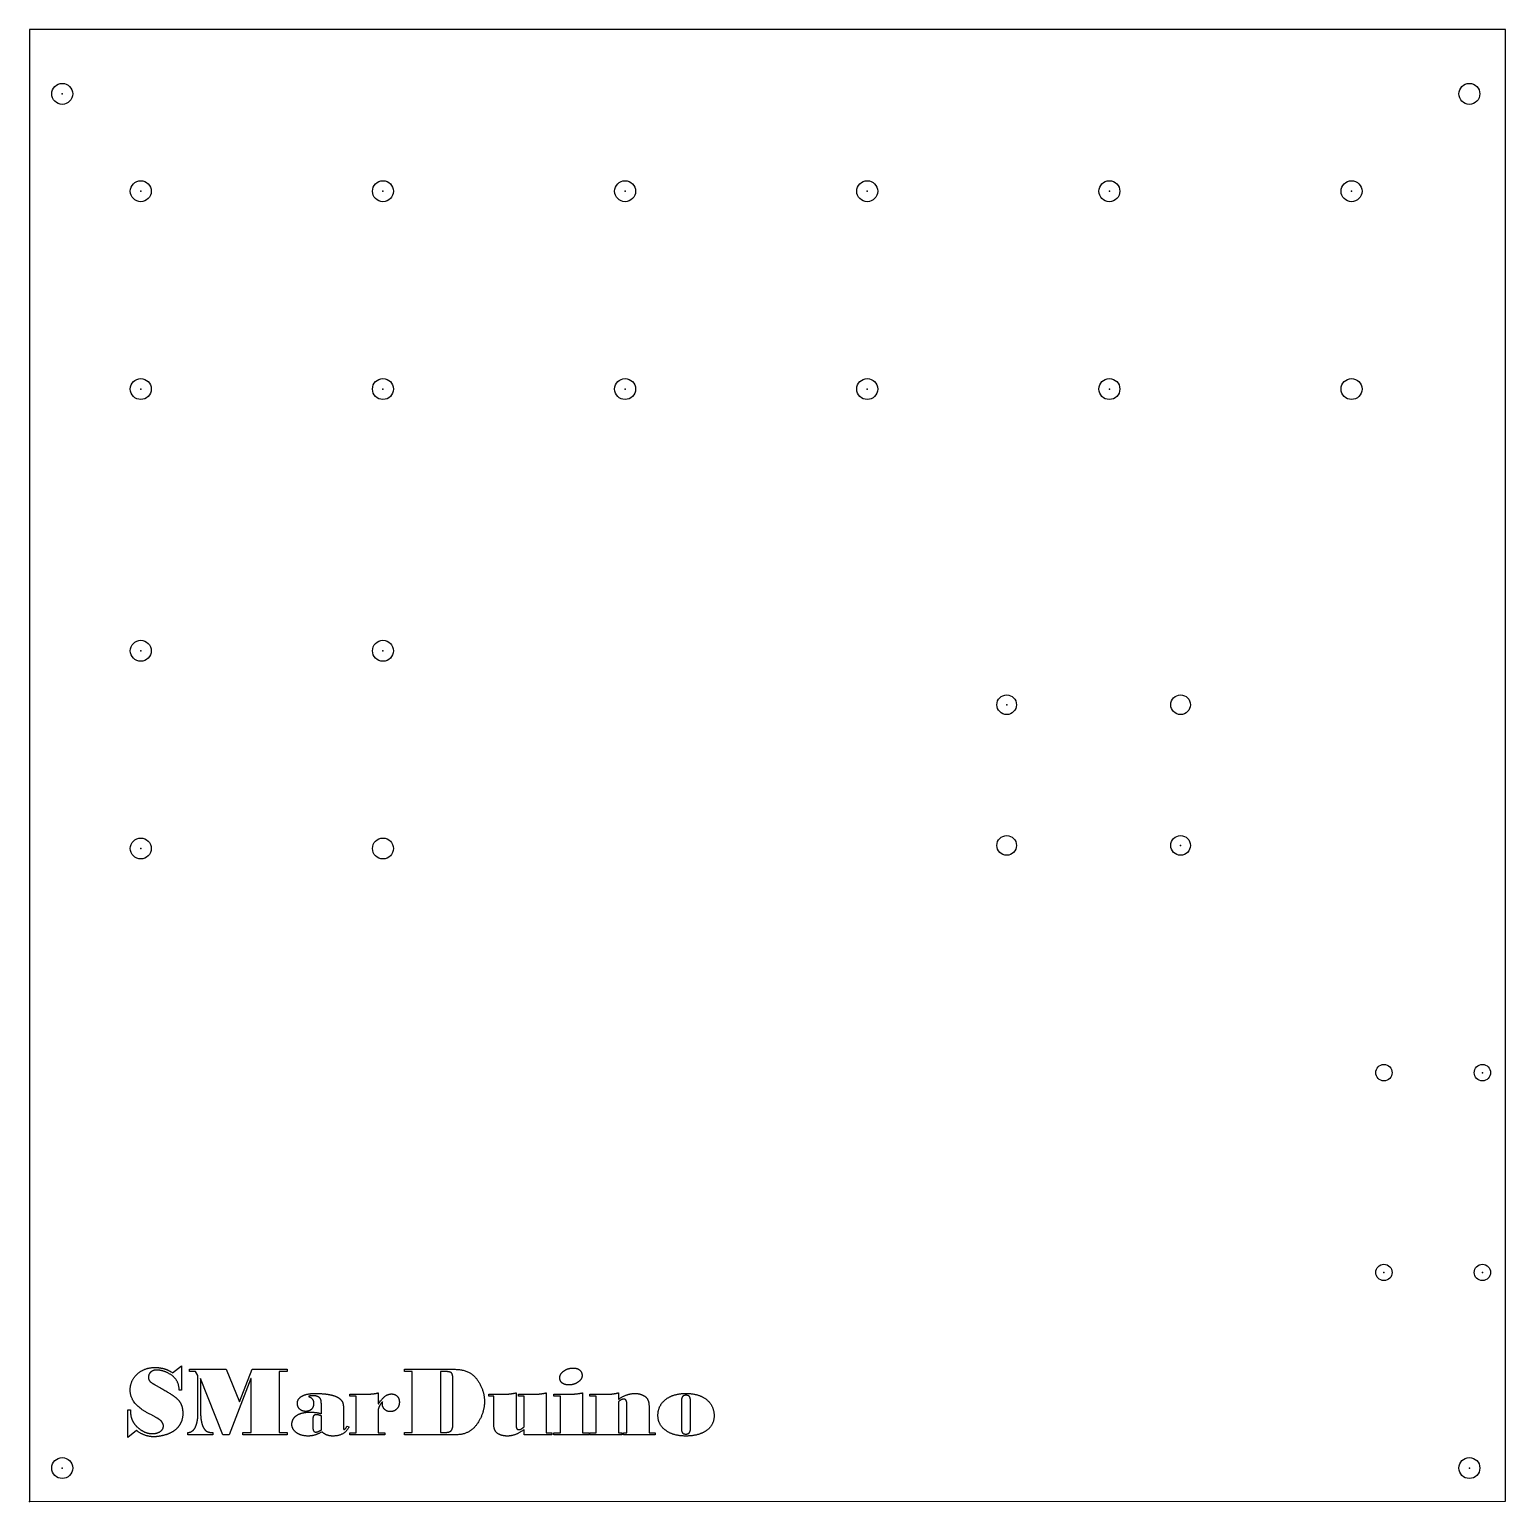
# Model space of a CAD drawing. Header units: millimetres. Extents: x 0 to 226, y 0 to 225.
import ezdxf

# ---------------------------------------------------------------- set-up
doc = ezdxf.new("R2010")
doc.units = ezdxf.units.MM
doc.header["$MEASUREMENT"] = 0
for name, color, linetype in [('plateau v8_plateau_pick_and_place (1)', 7, 'Continuous'), ('plateau v8_Sketch10', 7, 'Continuous'), ('plateau v8_Sketch11', 7, 'Continuous'), ('plateau v8_Sketch12', 7, 'Continuous'), ('plateau v8_Sketch13', 7, 'Continuous'), ('plateau v8_Sketch14', 7, 'Continuous'), ('plateau v8_Sketch15', 7, 'Continuous'), ('plateau v8_Sketch16', 7, 'Continuous'), ('plateau v8_Sketch17', 7, 'Continuous'), ('plateau v8_Sketch18', 7, 'Continuous'), ('plateau v8_Sketch19', 7, 'Continuous'), ('plateau v8_Sketch2', 7, 'Continuous'), ('plateau v8_Sketch20', 7, 'Continuous'), ('plateau v8_Sketch21', 7, 'Continuous'), ('plateau v8_Sketch22', 7, 'Continuous'), ('plateau v8_Sketch24', 7, 'Continuous'), ('plateau v8_Sketch25', 7, 'Continuous'), ('plateau v8_Sketch26', 7, 'Continuous'), ('plateau v8_Sketch27', 7, 'Continuous'), ('plateau v8_Sketch28', 7, 'Continuous'), ('plateau v8_Sketch29', 7, 'Continuous'), ('plateau v8_Sketch3', 7, 'Continuous'), ('plateau v8_Sketch30', 7, 'Continuous'), ('plateau v8_Sketch31', 7, 'Continuous'), ('plateau v8_Sketch32', 7, 'Continuous'), ('plateau v8_Sketch33', 7, 'Continuous'), ('plateau v8_Sketch34', 7, 'Continuous'), ('plateau v8_Sketch35', 7, 'Continuous'), ('plateau v8_Sketch36', 7, 'Continuous'), ('plateau v8_Sketch37', 7, 'Continuous'), ('plateau v8_Sketch38', 7, 'Continuous'), ('plateau v8_Sketch39', 7, 'Continuous'), ('plateau v8_Sketch4', 7, 'Continuous'), ('plateau v8_Sketch40', 7, 'Continuous'), ('plateau v8_Sketch41', 7, 'Continuous'), ('plateau v8_Sketch42', 7, 'Continuous'), ('plateau v8_Sketch43', 7, 'Continuous'), ('plateau v8_Sketch44', 7, 'Continuous'), ('plateau v8_Sketch45', 7, 'Continuous'), ('plateau v8_Sketch46', 7, 'Continuous'), ('plateau v8_Sketch47', 7, 'Continuous'), ('plateau v8_Sketch48', 7, 'Continuous'), ('plateau v8_Sketch49', 7, 'Continuous'), ('plateau v8_Sketch5', 7, 'Continuous'), ('plateau v8_Sketch50', 7, 'Continuous'), ('plateau v8_Sketch51', 7, 'Continuous'), ('plateau v8_Sketch6', 7, 'Continuous'), ('plateau v8_Sketch7', 7, 'Continuous'), ('plateau v8_Sketch8', 7, 'Continuous'), ('plateau v8_Sketch9', 7, 'Continuous')]:
    doc.layers.add(name, color=color, linetype=linetype)

msp = doc.modelspace()

# ---------------------------------------------------------------- linework, layer by layer
at = {"layer": 'plateau v8_plateau_pick_and_place (1)'}
for p, q in [((0, 224.94), (0, 0)), ((225.52, 224.94), (0, 224.94)), ((225.52, 0.07), (225.52, 224.94)), ((0, 0), (225.52, 0.07))]:
    msp.add_line(p, q, dxfattribs=at)
msp.add_circle((220, 5.11), 1.6, dxfattribs=at)
at = {"layer": 'plateau v8_Sketch10'}
msp.add_point((0, 0), dxfattribs=at)
at = {"layer": 'plateau v8_Sketch11'}
msp.add_point((0, 0), dxfattribs=at)
at = {"layer": 'plateau v8_Sketch12'}
msp.add_circle((149.31, 100.26), 1.5, dxfattribs=at)
for p in [(149.31, 121.76), (175.87, 100.26), (0, 0)]:
    msp.add_point(p, dxfattribs=at)
at = {"layer": 'plateau v8_Sketch13'}
msp.add_circle((5, 5.11), 1.6, dxfattribs=at)
for p in [(220, 5.11), (0, 0)]:
    msp.add_point(p, dxfattribs=at)
at = {"layer": 'plateau v8_Sketch14'}
for p in [(5, 5.11), (0, 0)]:
    msp.add_point(p, dxfattribs=at)
at = {"layer": 'plateau v8_Sketch15'}
msp.add_circle((5, 215.11), 1.6, dxfattribs=at)
for p in [(5, 5.11), (0, 0)]:
    msp.add_point(p, dxfattribs=at)
at = {"layer": 'plateau v8_Sketch16'}
msp.add_circle((220, 215.11), 1.6, dxfattribs=at)
for p in [(5, 215.11), (220, 5.11), (0, 0)]:
    msp.add_point(p, dxfattribs=at)
at = {"layer": 'plateau v8_Sketch17'}
msp.add_line((0, 224.94), (0, 0), dxfattribs=at)
for centre in [(17, 200.23), (17, 170)]:
    msp.add_circle(centre, 1.6, dxfattribs=at)
msp.add_point((0, 0), dxfattribs=at)
at = {"layer": 'plateau v8_Sketch18'}
msp.add_point((0, 0), dxfattribs=at)
at = {"layer": 'plateau v8_Sketch19'}
msp.add_point((0, 0), dxfattribs=at)
at = {"layer": 'plateau v8_Sketch2'}
msp.add_point((0, 0), dxfattribs=at)
at = {"layer": 'plateau v8_Sketch20'}
msp.add_point((0, 0), dxfattribs=at)
at = {"layer": 'plateau v8_Sketch21'}
msp.add_point((0, 0), dxfattribs=at)
at = {"layer": 'plateau v8_Sketch22'}
msp.add_point((0, 0), dxfattribs=at)
at = {"layer": 'plateau v8_Sketch24'}
msp.add_circle((222, 35), 1.25, dxfattribs=at)
msp.add_point((0, 0), dxfattribs=at)
at = {"layer": 'plateau v8_Sketch25'}
msp.add_circle((222, 65.53), 1.25, dxfattribs=at)
for p in [(222, 35), (0, 0)]:
    msp.add_point(p, dxfattribs=at)
at = {"layer": 'plateau v8_Sketch26'}
msp.add_circle((206.94, 35), 1.25, dxfattribs=at)
for p in [(222, 35), (0, 0)]:
    msp.add_point(p, dxfattribs=at)
at = {"layer": 'plateau v8_Sketch27'}
for p in [(206.94, 35), (0, 0)]:
    msp.add_point(p, dxfattribs=at)
at = {"layer": 'plateau v8_Sketch28'}
msp.add_circle((206.94, 65.53), 1.25, dxfattribs=at)
for p in [(222, 65.53), (206.94, 35), (0, 0)]:
    msp.add_point(p, dxfattribs=at)
at = {"layer": 'plateau v8_Sketch29'}
msp.add_circle((54, 200.23), 1.6, dxfattribs=at)
for p in [(17, 200.23), (0, 0)]:
    msp.add_point(p, dxfattribs=at)
at = {"layer": 'plateau v8_Sketch3'}
msp.add_point((0, 0), dxfattribs=at)
at = {"layer": 'plateau v8_Sketch30'}
msp.add_circle((54, 170), 1.6, dxfattribs=at)
for p in [(54, 200.23), (17, 170), (0, 0)]:
    msp.add_point(p, dxfattribs=at)
at = {"layer": 'plateau v8_Sketch31'}
msp.add_circle((91, 200.23), 1.6, dxfattribs=at)
for p in [(54, 200.23), (0, 0)]:
    msp.add_point(p, dxfattribs=at)
at = {"layer": 'plateau v8_Sketch32'}
msp.add_circle((91, 170), 1.6, dxfattribs=at)
for p in [(91, 200.23), (54, 170), (0, 0)]:
    msp.add_point(p, dxfattribs=at)
at = {"layer": 'plateau v8_Sketch33'}
msp.add_circle((128, 200.23), 1.6, dxfattribs=at)
for p in [(91, 200.23), (0, 0)]:
    msp.add_point(p, dxfattribs=at)
at = {"layer": 'plateau v8_Sketch34'}
msp.add_circle((128, 170), 1.6, dxfattribs=at)
for p in [(128, 200.23), (91, 170), (0, 0)]:
    msp.add_point(p, dxfattribs=at)
at = {"layer": 'plateau v8_Sketch35'}
msp.add_circle((165, 200.23), 1.6, dxfattribs=at)
for p in [(128, 200.23), (0, 0)]:
    msp.add_point(p, dxfattribs=at)
at = {"layer": 'plateau v8_Sketch36'}
msp.add_circle((165, 170), 1.6, dxfattribs=at)
for p in [(165, 200.23), (128, 170), (0, 0)]:
    msp.add_point(p, dxfattribs=at)
at = {"layer": 'plateau v8_Sketch37'}
msp.add_circle((202, 200.23), 1.6, dxfattribs=at)
for p in [(165, 200.23), (0, 0)]:
    msp.add_point(p, dxfattribs=at)
at = {"layer": 'plateau v8_Sketch38'}
msp.add_circle((202, 170), 1.6, dxfattribs=at)
for p in [(202, 200.23), (165, 170), (0, 0)]:
    msp.add_point(p, dxfattribs=at)
at = {"layer": 'plateau v8_Sketch39'}
msp.add_point((0, 0), dxfattribs=at)
at = {"layer": 'plateau v8_Sketch4'}
msp.add_point((0, 0), dxfattribs=at)
at = {"layer": 'plateau v8_Sketch40'}
for p, q in [((21.86, 19.67), (23.24, 20.71)), ((23.24, 20.71), (23.24, 17.01)), ((24.42, 20.2), (30.07, 20.2)), ((24.42, 19.85), (24.42, 20.2)), ((25.37, 19.85), (24.42, 19.85)), ((25.72, 19.25), (25.37, 19.85)), ((25.72, 13.24), (25.72, 19.25)), ((29.54, 10.2), (26.14, 18.77)), ((26.14, 18.77), (26.14, 13.47)), ((30.07, 20.2), (32.1, 15.23)), ((33.82, 18.78), (30.51, 10.2)), ((32.1, 15.23), (34.03, 20.2)), ((33.85, 18.78), (33.82, 18.78)), ((33.85, 10.55), (33.85, 18.78)), ((34.03, 20.2), (39.35, 20.2)), ((39.35, 19.85), (38.14, 19.85)), ((38.14, 19.85), (38.14, 10.55)), ((39.35, 20.2), (39.35, 19.85)), ((57.31, 19.85), (57.31, 20.2)), ((57.31, 20.2), (64.88, 20.2)), ((58.46, 19.85), (57.31, 19.85)), ((58.46, 10.55), (58.46, 19.85)), ((63.58, 19.85), (62.82, 19.85)), ((62.82, 19.85), (62.82, 10.55)), ((64.7, 11.97), (64.7, 18.43)), ((23.24, 17.01), (22.87, 17.01)), ((48.95, 16.4), (51.44, 16.4)), ((48.95, 16.1), (48.95, 16.4)), ((49.9, 16.1), (48.95, 16.1)), ((49.9, 10.51), (49.9, 16.1)), ((53.29, 16.6), (53.29, 14.91)), ((70.16, 16.4), (72.66, 16.4)), ((70.16, 16.1), (70.16, 16.4)), ((70.95, 16.1), (70.16, 16.1)), ((70.95, 11.73), (70.95, 16.1)), ((74.35, 16.6), (74.35, 11.83)), ((74.7, 16.4), (77.29, 16.4)), ((74.7, 16.1), (74.7, 16.4)), ((75.56, 16.1), (74.7, 16.1)), ((75.56, 11.41), (75.56, 16.1)), ((78.96, 16.6), (78.96, 10.51)), ((80.1, 16.1), (80.1, 16.4)), ((80.1, 16.4), (82.62, 16.4)), ((81.12, 16.1), (80.1, 16.1)), ((81.12, 10.51), (81.12, 16.1)), ((84.5, 16.6), (84.5, 10.51)), ((85.63, 16.4), (88.47, 16.4)), ((85.63, 16.1), (85.63, 16.4)), ((86.58, 16.1), (85.63, 16.1)), ((86.58, 10.51), (86.58, 16.1)), ((89.97, 16.6), (89.97, 15.59)), ((15.03, 9.79), (15.03, 14)), ((15.03, 14), (15.41, 14)), ((15.41, 14), (15.41, 13.96)), ((44.59, 13.41), (44.59, 14.89)), ((47.97, 14.2), (47.97, 11.39)), ((53.29, 14.91), (53.32, 14.91)), ((53.29, 14.08), (53.29, 10.51)), ((53.96, 15.2), (53.93, 15.23)), ((89.97, 15.23), (89.97, 10.51)), ((91.27, 10.51), (91.27, 14.88)), ((94.66, 14.53), (94.66, 10.51)), ((99.6, 15.23), (99.6, 11.25)), ((101, 11.25), (101, 15.29)), ((43.3, 12.62), (43.3, 11.24)), ((44.59, 10.93), (44.59, 13.07)), ((48.54, 11.53), (48.81, 11.39)), ((16.37, 10.84), (15.03, 9.79)), ((24.18, 10.2), (24.18, 10.55)), ((28.02, 10.2), (24.18, 10.2)), ((27.85, 10.55), (28.02, 10.55)), ((28.02, 10.55), (28.02, 10.2)), ((30.51, 10.2), (29.54, 10.2)), ((32.6, 10.55), (33.85, 10.55)), ((32.6, 10.2), (32.6, 10.55)), ((39.35, 10.2), (32.6, 10.2)), ((38.14, 10.55), (39.35, 10.55)), ((39.35, 10.55), (39.35, 10.2)), ((48.95, 10.2), (48.95, 10.51)), ((48.95, 10.51), (49.9, 10.51)), ((54.28, 10.2), (48.95, 10.2)), ((53.29, 10.51), (54.28, 10.51)), ((54.28, 10.51), (54.28, 10.2)), ((57.31, 10.2), (57.31, 10.55)), ((57.31, 10.55), (58.46, 10.55)), ((65.21, 10.2), (57.31, 10.2)), ((62.82, 10.55), (63.43, 10.55)), ((75.56, 10.2), (75.56, 10.99)), ((79.8, 10.2), (75.56, 10.2)), ((78.96, 10.51), (79.8, 10.51)), ((79.8, 10.51), (79.8, 10.2)), ((80.1, 10.2), (80.1, 10.51)), ((80.1, 10.51), (81.12, 10.51)), ((85.5, 10.2), (80.1, 10.2)), ((84.5, 10.51), (85.5, 10.51)), ((85.5, 10.51), (85.5, 10.2)), ((85.63, 10.2), (85.63, 10.51)), ((85.63, 10.51), (86.58, 10.51)), ((90.49, 10.2), (85.63, 10.2)), ((89.97, 10.51), (90.49, 10.51)), ((90.49, 10.51), (90.49, 10.2)), ((90.75, 10.2), (90.75, 10.51)), ((90.75, 10.51), (91.27, 10.51)), ((95.59, 10.2), (90.75, 10.2)), ((94.66, 10.51), (95.59, 10.51)), ((95.59, 10.51), (95.59, 10.2))]:
    msp.add_line(p, q, dxfattribs=at)
for points in [[(16.47, 19.48), (17.57, 20.48), (19.21, 20.48)], [(19.21, 20.48), (19.75, 20.48), (20.38, 20.34)], [(20.38, 20.34), (21.01, 20.21), (21.86, 19.67)], [(81.63, 19.94), (82.24, 20.39), (83.09, 20.39)], [(83.09, 20.39), (83.71, 20.39), (84.07, 20.08)], [(15.38, 16.99), (15.38, 18.48), (16.47, 19.48)], [(18.51, 19.77), (18.17, 19.47), (18.17, 18.98)], [(18.17, 18.98), (18.17, 18.61), (18.39, 18.37)], [(18.39, 18.37), (18.61, 18.13), (19.23, 17.79)], [(19.42, 20.08), (18.86, 20.08), (18.51, 19.77)], [(21.72, 19.28), (20.6, 20.08), (19.42, 20.08)], [(22.87, 17.01), (22.85, 18.48), (21.72, 19.28)], [(64.53, 19.58), (64.37, 19.85), (63.58, 19.85)], [(64.7, 18.43), (64.7, 19.31), (64.53, 19.58)], [(64.88, 20.2), (67.31, 20.2), (68.41, 18.6)], [(68.41, 18.6), (69.51, 17.01), (69.51, 15.29)], [(81.02, 18.89), (81.02, 19.5), (81.63, 19.94)], [(81.39, 18.1), (81.02, 18.4), (81.02, 18.89)], [(82.38, 17.81), (81.77, 17.81), (81.39, 18.1)], [(83.81, 18.24), (83.2, 17.81), (82.38, 17.81)], [(84.43, 19.22), (84.43, 18.67), (83.81, 18.24)], [(84.07, 20.08), (84.43, 19.77), (84.43, 19.22)], [(18.18, 13.45), (15.38, 14.93), (15.38, 16.99)], [(19.23, 17.79), (21.45, 16.56), (22.16, 16.02)], [(22.16, 16.02), (22.87, 15.49), (23.15, 14.88)], [(40.93, 14.98), (40.93, 15.71), (41.64, 16.11)], [(41.64, 16.11), (42.36, 16.51), (43.66, 16.51)], [(43.31, 16.16), (42.84, 16.16), (42.61, 16.05)], [(42.61, 16.05), (43.41, 15.81), (43.41, 14.98)], [(43.99, 16.05), (43.68, 16.16), (43.31, 16.16)], [(43.66, 16.51), (45.05, 16.51), (45.94, 16.31)], [(44.44, 15.71), (44.29, 15.93), (43.99, 16.05)], [(45.94, 16.31), (46.82, 16.12), (47.24, 15.83)], [(47.24, 15.83), (47.66, 15.53), (47.81, 15.21)], [(51.44, 16.4), (52.56, 16.4), (53.29, 16.6)], [(53.32, 14.91), (54.28, 16.43), (55.29, 16.43)], [(55.29, 16.43), (55.85, 16.43), (56.18, 16.09)], [(56.18, 16.09), (56.51, 15.75), (56.51, 15.17)], [(72.66, 16.4), (73.41, 16.4), (74.35, 16.6)], [(77.29, 16.4), (78.13, 16.4), (78.96, 16.6)], [(82.62, 16.4), (83.58, 16.4), (84.5, 16.6)], [(88.47, 16.4), (89.17, 16.4), (89.97, 16.6)], [(89.97, 15.59), (91.22, 16.51), (92.49, 16.51)], [(92.49, 16.51), (93.37, 16.51), (94.02, 16.07)], [(94.02, 16.07), (94.66, 15.63), (94.66, 14.53)], [(97.19, 15.58), (98.36, 16.51), (100.31, 16.51)], [(99.76, 16.01), (99.6, 15.78), (99.6, 15.23)], [(100.31, 16.23), (99.92, 16.23), (99.76, 16.01)], [(100.31, 16.51), (102.28, 16.51), (103.44, 15.58)], [(100.85, 16.03), (100.7, 16.23), (100.31, 16.23)], [(101, 15.29), (101, 15.82), (100.85, 16.03)], [(15.41, 13.96), (15.41, 12.92), (15.8, 12.21)], [(23.15, 14.88), (23.42, 14.28), (23.42, 13.48)], [(40.83, 13.16), (41.57, 13.65), (42.86, 13.65)], [(41.29, 14.11), (40.93, 14.44), (40.93, 14.98)], [(42.21, 13.77), (41.64, 13.77), (41.29, 14.11)], [(43.09, 14.1), (42.76, 13.77), (42.21, 13.77)], [(42.86, 13.65), (43.85, 13.65), (44.59, 13.41)], [(43.41, 14.98), (43.41, 14.43), (43.09, 14.1)], [(44.59, 14.89), (44.59, 15.49), (44.44, 15.71)], [(47.81, 15.21), (47.97, 14.88), (47.97, 14.2)], [(53.47, 14.6), (53.29, 14.23), (53.29, 14.08)], [(53.93, 15.23), (53.66, 14.97), (53.47, 14.6)], [(53.91, 14.92), (53.91, 15.1), (53.96, 15.2)], [(54.26, 14.07), (53.91, 14.41), (53.91, 14.92)], [(55.15, 13.73), (54.62, 13.73), (54.26, 14.07)], [(56.12, 14.14), (55.73, 13.73), (55.15, 13.73)], [(56.51, 15.17), (56.51, 14.55), (56.12, 14.14)], [(69.51, 15.29), (69.51, 13.45), (68.37, 11.83)], [(90.81, 15.65), (90.45, 15.65), (89.97, 15.23)], [(91.27, 14.88), (91.27, 15.65), (90.81, 15.65)], [(96.02, 13.15), (96.02, 14.66), (97.19, 15.58)], [(103.44, 15.58), (104.6, 14.64), (104.6, 13.09)], [(15.8, 12.21), (16.19, 11.5), (17.02, 10.93)], [(19.73, 12.6), (19.4, 12.82), (18.18, 13.45)], [(20.26, 12.11), (20.07, 12.38), (19.73, 12.6)], [(19.98, 10.7), (20.46, 11.02), (20.46, 11.54)], [(20.46, 11.54), (20.46, 11.85), (20.26, 12.11)], [(22.77, 11.45), (22.12, 10.63), (21.01, 10.26)], [(23.42, 13.48), (23.42, 12.26), (22.77, 11.45)], [(24.18, 10.55), (24.95, 10.55), (25.34, 11.37)], [(25.34, 11.37), (25.72, 12.19), (25.72, 13.24)], [(26.14, 13.47), (26.14, 12.73), (26.31, 12.02)], [(26.31, 12.02), (26.47, 11.32), (26.82, 10.93)], [(40.09, 11.79), (40.09, 12.66), (40.83, 13.16)], [(40.79, 10.51), (40.09, 11.02), (40.09, 11.79)], [(43.42, 13.11), (43.3, 12.96), (43.3, 12.62)], [(43.85, 13.26), (43.55, 13.26), (43.42, 13.11)], [(44.59, 13.07), (44.12, 13.26), (43.85, 13.26)], [(48.81, 11.39), (48.13, 10), (46.32, 10)], [(47.97, 11.39), (47.97, 11.16), (47.99, 11.09)], [(48.09, 11.01), (48.23, 11.01), (48.54, 11.53)], [(64.43, 10.83), (64.7, 11.1), (64.7, 11.97)], [(68.37, 11.83), (67.23, 10.2), (65.21, 10.2)], [(71.56, 10.37), (70.95, 10.74), (70.95, 11.73)], [(74.35, 11.83), (74.35, 11.32), (74.44, 11.15)], [(74.74, 10.98), (75.14, 10.98), (75.56, 11.41)], [(97.19, 10.87), (96.02, 11.74), (96.02, 13.15)], [(104.6, 13.09), (104.6, 11.68), (103.43, 10.84)], [(18.99, 9.89), (17.59, 9.89), (16.37, 10.84)], [(17.02, 10.93), (17.85, 10.37), (18.72, 10.37)], [(18.72, 10.37), (19.5, 10.37), (19.98, 10.7)], [(21.01, 10.26), (19.9, 9.89), (18.99, 9.89)], [(26.82, 10.93), (27.16, 10.55), (27.85, 10.55)], [(42.58, 10), (41.5, 10), (40.79, 10.51)], [(44.67, 10.65), (43.62, 10), (42.58, 10)], [(43.3, 11.24), (43.3, 10.61), (43.75, 10.61)], [(43.75, 10.61), (44.02, 10.61), (44.59, 10.93)], [(46.32, 10), (45.34, 10), (44.67, 10.65)], [(47.99, 11.09), (48.01, 11.01), (48.09, 11.01)], [(63.43, 10.55), (64.17, 10.55), (64.43, 10.83)], [(72.99, 10), (72.17, 10), (71.56, 10.37)], [(75.56, 10.99), (74.31, 10), (72.99, 10)], [(74.44, 11.15), (74.53, 10.98), (74.74, 10.98)], [(100.29, 10), (98.36, 10), (97.19, 10.87)], [(99.6, 11.25), (99.6, 10.73), (99.75, 10.52)], [(99.75, 10.52), (99.9, 10.3), (100.25, 10.3)], [(100.25, 10.3), (100.66, 10.3), (100.83, 10.52)], [(103.43, 10.84), (102.27, 10), (100.29, 10)], [(100.83, 10.52), (101, 10.74), (101, 11.25)]]:
    msp.add_open_spline(points, degree=2, dxfattribs=at)
msp.add_point((0, 0), dxfattribs=at)
at = {"layer": 'plateau v8_Sketch41'}
msp.add_point((0, 0), dxfattribs=at)
at = {"layer": 'plateau v8_Sketch42'}
msp.add_point((0, 0), dxfattribs=at)
at = {"layer": 'plateau v8_Sketch43'}
msp.add_point((0, 0), dxfattribs=at)
at = {"layer": 'plateau v8_Sketch44'}
msp.add_point((0, 0), dxfattribs=at)
at = {"layer": 'plateau v8_Sketch45'}
msp.add_point((0, 0), dxfattribs=at)
at = {"layer": 'plateau v8_Sketch46'}
msp.add_point((0, 0), dxfattribs=at)
at = {"layer": 'plateau v8_Sketch47'}
msp.add_circle((17, 130), 1.6, dxfattribs=at)
for p in [(17, 170), (0, 0)]:
    msp.add_point(p, dxfattribs=at)
at = {"layer": 'plateau v8_Sketch48'}
msp.add_circle((17, 99.79), 1.6, dxfattribs=at)
for p in [(17, 130), (0, 0)]:
    msp.add_point(p, dxfattribs=at)
at = {"layer": 'plateau v8_Sketch49'}
msp.add_point((0, 0), dxfattribs=at)
at = {"layer": 'plateau v8_Sketch5'}
for centre in [(149.31, 121.76), (175.87, 121.76)]:
    msp.add_circle(centre, 1.5, dxfattribs=at)
msp.add_point((0, 0), dxfattribs=at)
at = {"layer": 'plateau v8_Sketch50'}
msp.add_circle((54, 130), 1.6, dxfattribs=at)
for p in [(54, 170), (0, 0)]:
    msp.add_point(p, dxfattribs=at)
at = {"layer": 'plateau v8_Sketch51'}
msp.add_circle((54, 99.79), 1.6, dxfattribs=at)
for p in [(54, 130), (17, 99.79), (0, 0)]:
    msp.add_point(p, dxfattribs=at)
at = {"layer": 'plateau v8_Sketch6'}
msp.add_circle((175.87, 100.26), 1.5, dxfattribs=at)
msp.add_point((0, 0), dxfattribs=at)
at = {"layer": 'plateau v8_Sketch7'}
msp.add_point((0, 0), dxfattribs=at)
at = {"layer": 'plateau v8_Sketch8'}
msp.add_point((0, 0), dxfattribs=at)
at = {"layer": 'plateau v8_Sketch9'}
msp.add_point((0, 0), dxfattribs=at)

doc.saveas('drawing.dxf')
